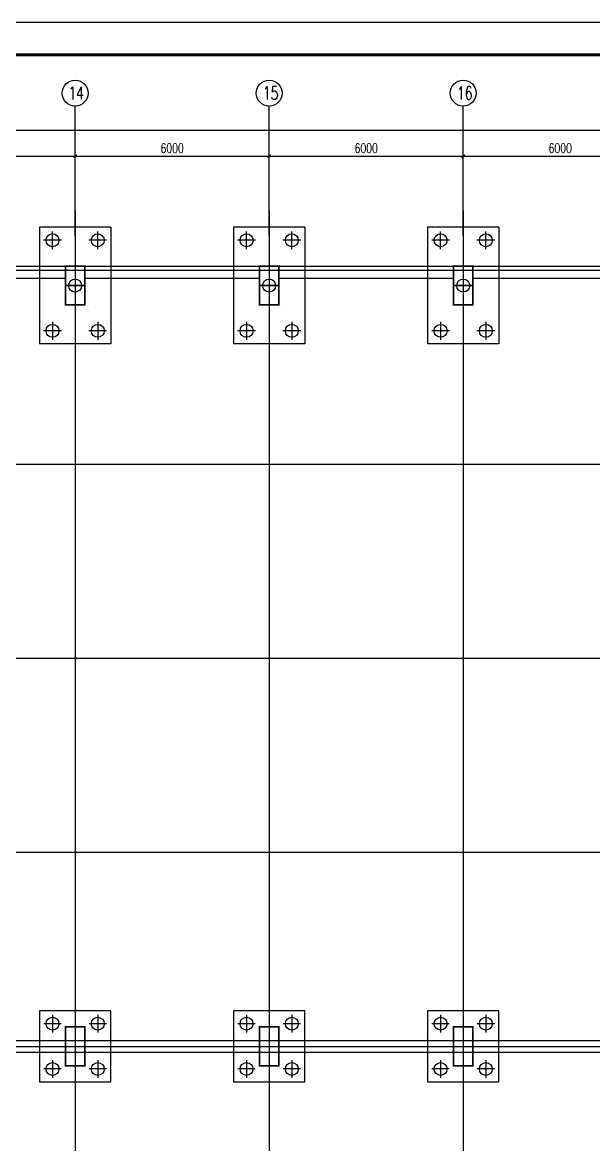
# Model space of a CAD drawing. Extents: x -73672 to 366960, y -527333 to 140666.
# Drawn here: x 91830 to 109490, y 19591 to 54281 of the extents above; entities that cross this region are included whole.
import ezdxf
from ezdxf.enums import TextEntityAlignment as Align

# ---------------------------------------------------------------- set-up
doc = ezdxf.new("R2010")
doc.units = 0
doc.header["$LTSCALE"] = 1000
doc.header["$MEASUREMENT"] = 0
for name, color, linetype in [('AXIS', 3, 'Continuous'), ('AXIS_TEXT', 7, 'Continuous'), ('COLUMN', 9, 'Continuous'), ('E_WINDOW', 4, 'Continuous'), ('PUB_TITLE', 4, 'Continuous'), ('TEXT', 3, 'Continuous'), ('WALL', 9, 'Continuous')]:
    doc.layers.add(name, color=color, linetype=linetype)
doc.styles.add('_TCH_AXIS', font='COMPLEX', dxfattribs={"bigfont": 'GBCBIG'})
doc.styles.add('_TCH_DIM_T3', font='SIMPLEX', dxfattribs={"width": 0.705882, "bigfont": 'GBCBIG'})
doc.styles.add('COMPLEX', font='COMPLEX', dxfattribs={"bigfont": 'Tssdchn.shx'})
doc.dimstyles.new('_TCH_ARCH-100', dxfattribs={"dimtxt": 297.5, "dimasz": 100, "dimexe": 250, "dimexo": 300, "dimgap": 100, "dimtad": 1, "dimdec": 0, "dimzin": 0, "dimdsep": 46, "dimtxsty": '_TCH_DIM_T3', "dimblk": 'ARCHTICK', "dimcen": 0.09, "dimclrt": 7, "dimazin": 2, "dimtfac": 1, "dimtdec": 0, "dimtix": 1, "dimtmove": 2, "dimatfit": 3, "dimfxl": 0, "dimtolj": 1, "dimtzin": 0, "dimarcsym": 0})

# ---------------------------------------------------------------- blocks, each defined once
blk = doc.blocks.new('_reinbk')
blk.add_line((0, 0), (0, 0))
blk = doc.blocks.new('_AXISO')
blk.add_circle((0, 0), 0.5)
at = {"layer": 'AXIS_TEXT', "style": 'COMPLEX'}
blk.add_attdef('A', text='', height=0.56, dxfattribs=at).set_placement((-0.25, -0.28), (0.25, -0.28), align=Align.FIT)
blk = doc.blocks.new('_ArchTick')
at = {"color": 0, "linetype": 'ByBlock', "const_width": 0.4}
blk.add_lwpolyline([(-0.5, -0.5), (0.5, 0.5)], dxfattribs=at)
blk = doc.blocks.new('*D9092')
at = {"layer": 'AXIS', "color": 0, "lineweight": -2}
for p, q in [((15460, 47996), (15460, 51196)), ((129800, 47996), (129800, 51196)), ((15460, 50946), (129800, 50946))]:
    blk.add_line(p, q, dxfattribs=at)
at = {"layer": 'Defpoints', "color": 0}
for p in [(129800, 50946), (15460, 47696), (129800, 47696)]:
    blk.add_point(p, dxfattribs=at)
at = {"layer": 'AXIS', "color": 0, "linetype": 'ByBlock', "lineweight": -2, "xscale": 100, "yscale": 100, "zscale": 100, "rotation": 180}
blk.add_blockref('_ArchTick', (15460, 50946), dxfattribs=at)
at = {"layer": 'AXIS', "color": 0, "linetype": 'ByBlock', "lineweight": -2, "xscale": 100, "yscale": 100, "zscale": 100}
blk.add_blockref('_ArchTick', (129800, 50946), dxfattribs=at)
at = {"layer": 'AXIS', "color": 7, "insert": (72630, 51195), "char_height": 297.5, "attachment_point": 5, "style": '_TCH_DIM_T3'}
blk.add_mtext('\\A1;114340', dxfattribs=at)
blk = doc.blocks.new('*D9105')
at = {"layer": 'AXIS', "color": 0, "lineweight": -2}
for p, q in [((87460, 47996), (87460, 50396)), ((93460, 47996), (93460, 50396)), ((87460, 50146), (93460, 50146))]:
    blk.add_line(p, q, dxfattribs=at)
at = {"layer": 'Defpoints', "color": 0}
for p in [(93460, 50146), (87460, 47696), (93460, 47696)]:
    blk.add_point(p, dxfattribs=at)
at = {"layer": 'AXIS', "color": 0, "linetype": 'ByBlock', "lineweight": -2, "xscale": 100, "yscale": 100, "zscale": 100, "rotation": 180}
blk.add_blockref('_ArchTick', (87460, 50146), dxfattribs=at)
at = {"layer": 'AXIS', "color": 0, "linetype": 'ByBlock', "lineweight": -2, "xscale": 100, "yscale": 100, "zscale": 100}
blk.add_blockref('_ArchTick', (93460, 50146), dxfattribs=at)
at = {"layer": 'AXIS', "color": 7, "insert": (90460, 50395), "char_height": 297.5, "attachment_point": 5, "style": '_TCH_DIM_T3'}
blk.add_mtext('\\A1;6000', dxfattribs=at)
blk = doc.blocks.new('*D9106')
at = {"layer": 'AXIS', "color": 0, "lineweight": -2}
for p, q in [((93460, 47996), (93460, 50396)), ((99460, 47996), (99460, 50396)), ((93460, 50146), (99460, 50146))]:
    blk.add_line(p, q, dxfattribs=at)
at = {"layer": 'Defpoints', "color": 0}
for p in [(99460, 50146), (93460, 47696), (99460, 47696)]:
    blk.add_point(p, dxfattribs=at)
at = {"layer": 'AXIS', "color": 0, "linetype": 'ByBlock', "lineweight": -2, "xscale": 100, "yscale": 100, "zscale": 100, "rotation": 180}
blk.add_blockref('_ArchTick', (93460, 50146), dxfattribs=at)
at = {"layer": 'AXIS', "color": 0, "linetype": 'ByBlock', "lineweight": -2, "xscale": 100, "yscale": 100, "zscale": 100}
blk.add_blockref('_ArchTick', (99460, 50146), dxfattribs=at)
at = {"layer": 'AXIS', "color": 7, "insert": (96460, 50395), "char_height": 297.5, "attachment_point": 5, "style": '_TCH_DIM_T3'}
blk.add_mtext('\\A1;6000', dxfattribs=at)
blk = doc.blocks.new('*D9107')
at = {"layer": 'AXIS', "color": 0, "lineweight": -2}
for p, q in [((99460, 47996), (99460, 50396)), ((105460, 47996), (105460, 50396)), ((99460, 50146), (105460, 50146))]:
    blk.add_line(p, q, dxfattribs=at)
at = {"layer": 'Defpoints', "color": 0}
for p in [(105460, 50146), (99460, 47696), (105460, 47696)]:
    blk.add_point(p, dxfattribs=at)
at = {"layer": 'AXIS', "color": 0, "linetype": 'ByBlock', "lineweight": -2, "xscale": 100, "yscale": 100, "zscale": 100, "rotation": 180}
blk.add_blockref('_ArchTick', (99460, 50146), dxfattribs=at)
at = {"layer": 'AXIS', "color": 0, "linetype": 'ByBlock', "lineweight": -2, "xscale": 100, "yscale": 100, "zscale": 100}
blk.add_blockref('_ArchTick', (105460, 50146), dxfattribs=at)
at = {"layer": 'AXIS', "color": 7, "insert": (102460, 50395), "char_height": 297.5, "attachment_point": 5, "style": '_TCH_DIM_T3'}
blk.add_mtext('\\A1;6000', dxfattribs=at)
blk = doc.blocks.new('*D9108')
at = {"layer": 'AXIS', "color": 0, "lineweight": -2}
for p, q in [((105460, 47996), (105460, 50396)), ((111460, 47996), (111460, 50396)), ((105460, 50146), (111460, 50146))]:
    blk.add_line(p, q, dxfattribs=at)
at = {"layer": 'Defpoints', "color": 0}
for p in [(111460, 50146), (105460, 47696), (111460, 47696)]:
    blk.add_point(p, dxfattribs=at)
at = {"layer": 'AXIS', "color": 0, "linetype": 'ByBlock', "lineweight": -2, "xscale": 100, "yscale": 100, "zscale": 100, "rotation": 180}
blk.add_blockref('_ArchTick', (105460, 50146), dxfattribs=at)
at = {"layer": 'AXIS', "color": 0, "linetype": 'ByBlock', "lineweight": -2, "xscale": 100, "yscale": 100, "zscale": 100}
blk.add_blockref('_ArchTick', (111460, 50146), dxfattribs=at)
at = {"layer": 'AXIS', "color": 7, "insert": (108460, 50395), "char_height": 297.5, "attachment_point": 5, "style": '_TCH_DIM_T3'}
blk.add_mtext('\\A1;6000', dxfattribs=at)

msp = doc.modelspace()

# ---------------------------------------------------------------- linework, layer by layer
at = {"color": 1}
for p, q in [((93459.5, 48464.63), (93459.5, -12194.22)), ((99459.5, 48464.63), (99459.5, -12194.22)), ((105459.5, 48464.63), (105459.5, -12194.22)), ((13073.85, 46627.43), (131843.44, 46627.43)), ((12888.85, 40627.43), (131843.44, 40627.43)), ((12888.85, 34627.43), (131843.44, 34627.43)), ((12888.85, 28627.43), (131843.44, 28627.43)), ((13073.85, 22627.43), (131843.44, 22627.43))]:
    msp.add_line(p, q, dxfattribs=at)
at = {"color": 0}
for p, q in [((93159.5, 46147.43), (93759.5, 46147.43)), ((99159.5, 46147.43), (99759.5, 46147.43)), ((105159.5, 46147.43), (105759.5, 46147.43)), ((15939.5, 22812.43), (122979.5, 22812.43)), ((15939.5, 22442.43), (122979.5, 22442.43))]:
    msp.add_line(p, q, dxfattribs=at)
at = {"color": 0, "const_width": 50}
for points in [[(93159.5, 46747.43), (93159.5, 45547.43), (93759.5, 45547.43), (93759.5, 46747.43), (93159.5, 46747.43)], [(99159.5, 46747.43), (99159.5, 45547.43), (99759.5, 45547.43), (99759.5, 46747.43), (99159.5, 46747.43)], [(105159.5, 46747.43), (105159.5, 45547.43), (105759.5, 45547.43), (105759.5, 46747.43), (105159.5, 46747.43)], [(93159.5, 23227.43), (93159.5, 22027.43), (93759.5, 22027.43), (93759.5, 23227.43), (93159.5, 23227.43)], [(99159.5, 23227.43), (99159.5, 22027.43), (99759.5, 22027.43), (99759.5, 23227.43), (99159.5, 23227.43)], [(105159.5, 23227.43), (105159.5, 22027.43), (105759.5, 22027.43), (105759.5, 23227.43), (105159.5, 23227.43)]]:
    msp.add_lwpolyline(points, dxfattribs=at)
for points in [[(94559.5, 23727.43), (92359.5, 23727.43), (92359.5, 21527.43), (94559.5, 21527.43)], [(100559.5, 23727.43), (98359.5, 23727.43), (98359.5, 21527.43), (100559.5, 21527.43)], [(106559.5, 23727.43), (104359.5, 23727.43), (104359.5, 21527.43), (106559.5, 21527.43)]]:
    msp.add_lwpolyline(points, close=True)
at = {"layer": 'AXIS'}
for p, q in [((93459.5, 47696.38), (93459.5, 51696.38)), ((99459.5, 47696.38), (99459.5, 51696.38)), ((105459.5, 47696.38), (105459.5, 51696.38)), ((92359.61, 47947.27), (92359.61, 44347.6)), ((94559.39, 47947.27), (92359.61, 47947.27)), ((94559.39, 47947.27), (94559.39, 44347.6)), ((98359.61, 47947.27), (98359.61, 44347.6)), ((100559.39, 47947.27), (98359.61, 47947.27)), ((100559.39, 47947.27), (100559.39, 44347.6)), ((104359.61, 47947.27), (104359.61, 44347.6)), ((106559.39, 47947.27), (104359.61, 47947.27)), ((106559.39, 47947.27), (106559.39, 44347.6)), ((93033.93, 47547.27), (92485.29, 47547.27)), ((92759.61, 47272.95), (92759.61, 47821.59)), ((94433.71, 47547.27), (93885.07, 47547.27)), ((94159.39, 47272.95), (94159.39, 47821.59)), ((99033.93, 47547.27), (98485.29, 47547.27)), ((98759.61, 47272.95), (98759.61, 47821.59)), ((100433.71, 47547.27), (99885.07, 47547.27)), ((100159.39, 47272.95), (100159.39, 47821.59)), ((105033.93, 47547.27), (104485.29, 47547.27)), ((104759.61, 47272.95), (104759.61, 47821.59)), ((106433.71, 47547.27), (105885.07, 47547.27)), ((106159.39, 47272.95), (106159.39, 47821.59)), ((93728.32, 46147.43), (93190.68, 46147.43)), ((93459.5, 46421.75), (93459.5, 45873.12)), ((99728.32, 46147.43), (99190.68, 46147.43)), ((99459.5, 46421.75), (99459.5, 45873.12)), ((105728.32, 46147.43), (105190.68, 46147.43)), ((105459.5, 46421.75), (105459.5, 45873.12)), ((92759.61, 45021.91), (92759.61, 44473.28)), ((94159.39, 45021.91), (94159.39, 44473.28)), ((98759.61, 45021.91), (98759.61, 44473.28)), ((100159.39, 45021.91), (100159.39, 44473.28)), ((104759.61, 45021.91), (104759.61, 44473.28)), ((106159.39, 45021.91), (106159.39, 44473.28)), ((93033.93, 44747.6), (92485.29, 44747.6)), ((94433.71, 44747.6), (93885.07, 44747.6)), ((99033.93, 44747.6), (98485.29, 44747.6)), ((100433.71, 44747.6), (99885.07, 44747.6)), ((105033.93, 44747.6), (104485.29, 44747.6)), ((106433.71, 44747.6), (105885.07, 44747.6)), ((94559.39, 44347.6), (92359.61, 44347.6)), ((100559.39, 44347.6), (98359.61, 44347.6)), ((106559.39, 44347.6), (104359.61, 44347.6)), ((92759.5, 23601.75), (92759.5, 23053.12)), ((94159.5, 23601.75), (94159.5, 23053.12)), ((98759.5, 23601.75), (98759.5, 23053.12)), ((100159.5, 23601.75), (100159.5, 23053.12)), ((104759.5, 23601.75), (104759.5, 23053.12)), ((106159.5, 23601.75), (106159.5, 23053.12)), ((93028.32, 23327.43), (92490.68, 23327.43)), ((94428.32, 23327.43), (93890.68, 23327.43)), ((99028.32, 23327.43), (98490.68, 23327.43)), ((100428.32, 23327.43), (99890.68, 23327.43)), ((105028.32, 23327.43), (104490.68, 23327.43)), ((106428.32, 23327.43), (105890.68, 23327.43)), ((93028.32, 21927.43), (92490.68, 21927.43)), ((92759.5, 22201.75), (92759.5, 21653.12)), ((94428.32, 21927.43), (93890.68, 21927.43)), ((94159.5, 22201.75), (94159.5, 21653.12)), ((99028.32, 21927.43), (98490.68, 21927.43)), ((98759.5, 22201.75), (98759.5, 21653.12)), ((100428.32, 21927.43), (99890.68, 21927.43)), ((100159.5, 22201.75), (100159.5, 21653.12)), ((105028.32, 21927.43), (104490.68, 21927.43)), ((104759.5, 22201.75), (104759.5, 21653.12)), ((106428.32, 21927.43), (105890.68, 21927.43)), ((106159.5, 22201.75), (106159.5, 21653.12))]:
    msp.add_line(p, q, dxfattribs=at)
at = {"layer": 'COLUMN'}
for points in [[(93159.5, 45547.43), (93759.5, 45547.43), (93759.5, 46747.43), (93159.5, 46747.43)], [(99159.5, 45547.43), (99759.5, 45547.43), (99759.5, 46747.43), (99159.5, 46747.43)], [(105159.5, 45547.43), (105759.5, 45547.43), (105759.5, 46747.43), (105159.5, 46747.43)], [(93759.5, 23227.43), (93159.5, 23227.43), (93159.5, 22027.43), (93759.5, 22027.43)], [(99759.5, 23227.43), (99159.5, 23227.43), (99159.5, 22027.43), (99759.5, 22027.43)], [(105759.5, 23227.43), (105159.5, 23227.43), (105159.5, 22027.43), (105759.5, 22027.43)]]:
    msp.add_lwpolyline(points, close=True, dxfattribs=at)
at = {"layer": 'E_WINDOW'}
for centre in [(92759.61, 47547.27), (94159.39, 47547.27), (98759.61, 47547.27), (100159.39, 47547.27), (104759.61, 47547.27), (106159.39, 47547.27), (93459.5, 46147.43), (99459.5, 46147.43), (105459.5, 46147.43), (92759.61, 44747.6), (94159.39, 44747.6), (98759.61, 44747.6), (100159.39, 44747.6), (104759.61, 44747.6), (106159.39, 44747.6), (92759.5, 23327.43), (94159.5, 23327.43), (98759.5, 23327.43), (100159.5, 23327.43), (104759.5, 23327.43), (106159.5, 23327.43), (92759.5, 21927.43), (94159.5, 21927.43), (98759.5, 21927.43), (100159.5, 21927.43), (104759.5, 21927.43), (106159.5, 21927.43)]:
    msp.add_circle(centre, 200, dxfattribs=at)
at = {"layer": 'PUB_TITLE'}
msp.add_lwpolyline([(1364, -29818.78), (150064, -29818.78), (150064, 54281.22), (1364, 54281.22)], close=True, dxfattribs=at)
at = {"layer": 'PUB_TITLE', "const_width": 100}
msp.add_lwpolyline([(3864, -28818.78), (149064, -28818.78), (149064, 53281.22), (3864, 53281.22)], close=True, dxfattribs=at)
at = {"layer": 'WALL'}
for p, q in [((87759.5, 46747.43), (93159.5, 46747.43)), ((93759.5, 46747.43), (99159.5, 46747.43)), ((99759.5, 46747.43), (105159.5, 46747.43)), ((105759.5, 46747.43), (111159.5, 46747.43)), ((87759.5, 46377.43), (93159.5, 46377.43)), ((93759.5, 46377.43), (99159.5, 46377.43)), ((99759.5, 46377.43), (105159.5, 46377.43)), ((105759.5, 46377.43), (111159.5, 46377.43))]:
    msp.add_line(p, q, dxfattribs=at)

# ---------------------------------------------------------------- block references
at = {"layer": 'AXIS'}
ref = msp.add_blockref('_AXISO', (93459.5, 52096.38), dxfattribs=dict(at, xscale=800, yscale=800, zscale=800))
ref.add_attrib('A', '14', (93257.48, 51902.51), dxfattribs={"color": 7, "height": 387.75, "style": '_TCH_AXIS', "width": 0.705882})
ref = msp.add_blockref('_AXISO', (99459.5, 52096.38), dxfattribs=dict(at, xscale=800, yscale=800, zscale=800))
ref.add_attrib('A', '15', (99264.06, 51895.88), dxfattribs={"color": 7, "height": 401.002, "style": '_TCH_AXIS', "width": 0.705882})
ref = msp.add_blockref('_AXISO', (105459.5, 52096.38), dxfattribs=dict(at, xscale=800, yscale=800, zscale=800))
ref.add_attrib('A', '16', (105264.06, 51895.88), dxfattribs={"color": 7, "height": 401.002, "style": '_TCH_AXIS', "width": 0.705882})
at = {"layer": 'TEXT', "xscale": 39.1883183999824, "yscale": 39.18831840000348, "zscale": 39.1883184, "rotation": 210.1413855520777}
for p in [(93875.88, 45331.35), (99875.88, 45331.35), (105875.88, 45331.35)]:
    msp.add_blockref('_reinbk', p, dxfattribs=at)

# ---------------------------------------------------------------- dimensions: what is measured, and where the dimension line sits
at = {"layer": 'AXIS'}
for p1, p2, distance, picture, middle in [((15459.5, 47696.38), (129799.5, 47696.38), 3250, '*D9092', (72629.5, 51195.13)), ((87459.5, 47696.38), (93459.5, 47696.38), 2450, '*D9105', (90459.5, 50395.13)), ((93459.5, 47696.38), (99459.5, 47696.38), 2450, '*D9106', (96459.5, 50395.13)), ((99459.5, 47696.38), (105459.5, 47696.38), 2450, '*D9107', (102459.5, 50395.13)), ((105459.5, 47696.38), (111459.5, 47696.38), 2450, '*D9108', (108459.5, 50395.13))]:
    dim = msp.add_aligned_dim(p1=p1, p2=p2, distance=distance, dimstyle='_TCH_ARCH-100', dxfattribs=at)
    dim.commit()
    dim.dimension.update_dxf_attribs({"geometry": picture, "text_midpoint": middle})

doc.saveas('drawing.dxf')
